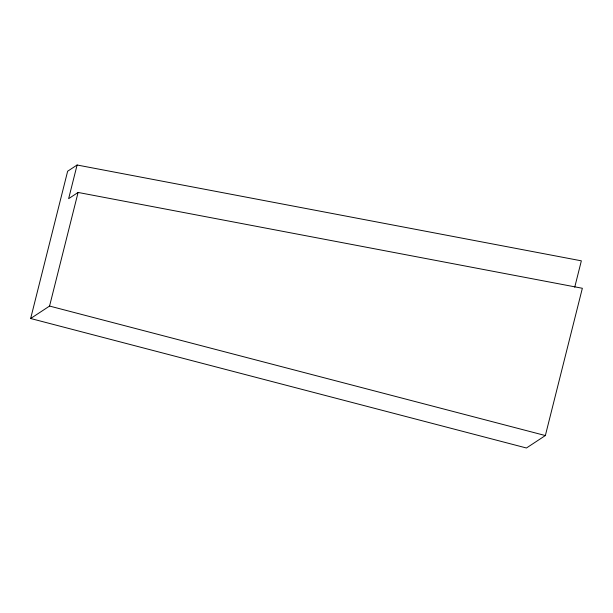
<?xml version="1.0" encoding="UTF-8"?>
<svg xmlns="http://www.w3.org/2000/svg" width="613" height="613" viewBox="0 0 613 613"><rect width="100%" height="100%" fill="white"/><g stroke="black" fill="none" stroke-linecap="round" stroke-linejoin="round"><path stroke-width="0.92" d="M77.1 165.004L68.641 198.666L78.096 192.444L582.35 288.271L545.355 435.552L526.444 447.996L30.65 318.507L67.645 171.226L77.1 165.004L581.354 260.832L574.726 287.213M30.65 318.507L49.561 306.063L78.096 192.444M49.561 306.063L545.355 435.552"/></g></svg>
